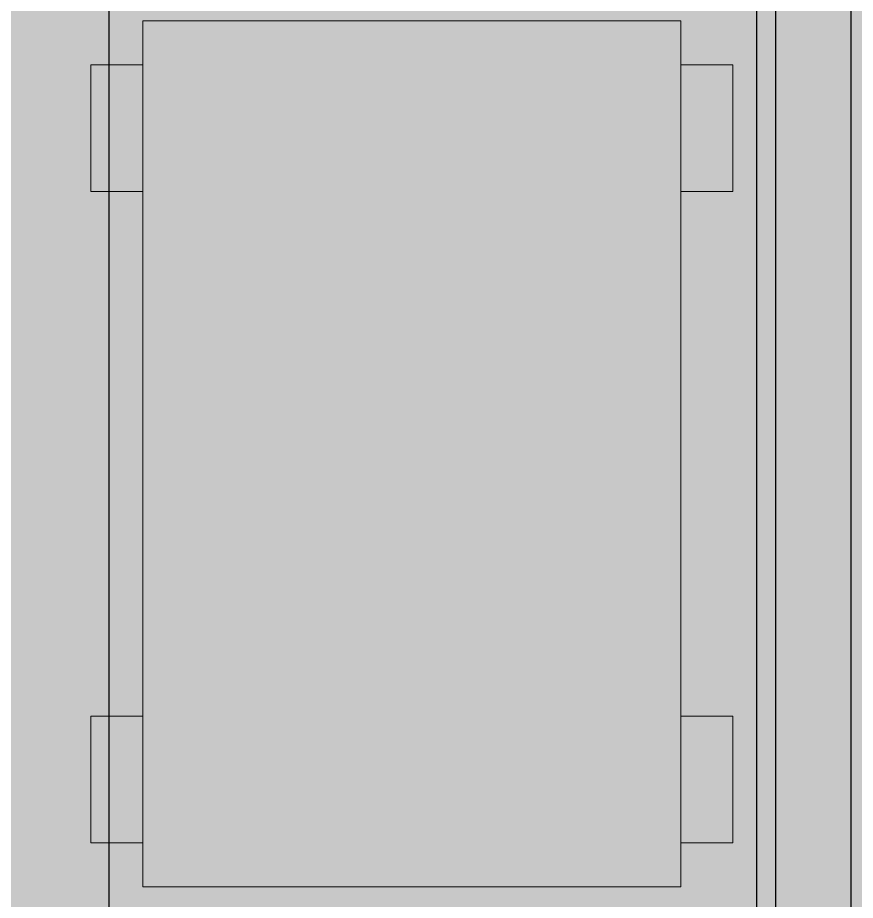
# Model space of a CAD drawing. Header units: millimetres. Extents: x 28 to 201, y 462 to 575.
# Drawn here: x 119.351 to 120.456, y 559.386 to 560.551 of the extents above; entities that cross this region are included whole.
import ezdxf

# ---------------------------------------------------------------- set-up
doc = ezdxf.new("R2010")
doc.units = ezdxf.units.MM
doc.layers.add('1- 3', color=3, linetype='Continuous')
doc.layers.add('8 hatch 2', color=104, linetype='Continuous')

# ---------------------------------------------------------------- blocks, each defined once
blk = doc.blocks.new('CTOBOM')
at = {"color": 0, "lineweight": 20}
for p, q in [((5.1258, -3.2669), (4.9585, -3.2669)), ((4.9585, -3.2669), (4.9585, -3.3355)), ((5.1258, -3.3355), (5.1258, -3.2669)), ((5.8184, -3.3355), (5.8184, -3.2669)), ((5.8184, -3.2669), (5.9856, -3.2669)), ((5.9856, -3.2669), (5.9856, -3.3355)), ((4.9005, -3.3355), (6.0437, -3.3355)), ((4.9005, -4.0458), (4.9005, -3.3355)), ((4.9585, -3.3355), (5.1258, -3.3355)), ((5.9856, -3.3355), (5.8184, -3.3355)), ((6.0437, -3.3355), (6.0437, -4.0458)), ((6.0437, -4.0458), (4.9005, -4.0458)), ((4.9585, -4.1144), (4.9585, -4.0458)), ((4.9585, -4.0458), (5.1258, -4.0458)), ((5.1258, -4.0458), (5.1258, -4.1144)), ((5.8184, -4.0458), (5.8184, -4.1144)), ((5.9856, -4.0458), (5.8184, -4.0458)), ((5.9856, -4.1144), (5.9856, -4.0458)), ((5.1258, -4.1144), (4.9585, -4.1144)), ((5.8184, -4.1144), (5.9856, -4.1144))]:
    blk.add_line(p, q, dxfattribs=at)
at = {"color": 0, "ltscale": 0.075}
blk.add_line((4.5819, -4.0905), (6.3619, -4.0905), dxfattribs=at)
for points in [[(4.4319, -1.4166), (4.4319, -4.3655), (4.7219, -4.3655), (4.7219, -4.2155), (4.5819, -4.2155), (4.5819, -3.2355), (6.3619, -3.2355), (6.3619, -4.2155), (6.2219, -4.2155), (6.2219, -4.3655), (6.6119, -4.3655), (6.6119, -4.2155), (6.5119, -4.2155), (6.5119, -3.0855), (4.5819, -3.0855), (4.5819, -1.4166)], [(4.4569, -1.4416), (4.4569, -4.3405), (4.6969, -4.3405), (4.6969, -4.2405), (4.5569, -4.2405), (4.5569, -3.2105), (6.3869, -3.2105), (6.3869, -4.2405), (6.2469, -4.2405), (6.2469, -4.3405), (6.5869, -4.3405), (6.5869, -4.2405), (6.4869, -4.2405), (6.4869, -3.1105), (4.5569, -3.1105), (4.5569, -1.4416)]]:
    blk.add_lwpolyline(points, dxfattribs=at)
blk = doc.blocks.new('zonas hatch')
at = {"layer": '8 hatch 2', "ltscale": 2, "transparency": 33554483}
h = blk.add_hatch(color=6, dxfattribs=at)
h.dxf.hatch_style = 1
h.paths.add_polyline_path([(79.8405, 79.605), (60.15, 79.605), (60.15, 62.2609), (84.4994, 62.2609)])

msp = doc.modelspace()

# ---------------------------------------------------------------- block references
at = {"color": 1}
msp.add_blockref('zonas hatch', (43.7209, 485.8423), dxfattribs=at)
at = {"layer": '1- 3', "rotation": 270}
msp.add_blockref('CTOBOM', (123.5614, 565.4474), dxfattribs=at)

doc.saveas('drawing.dxf')
